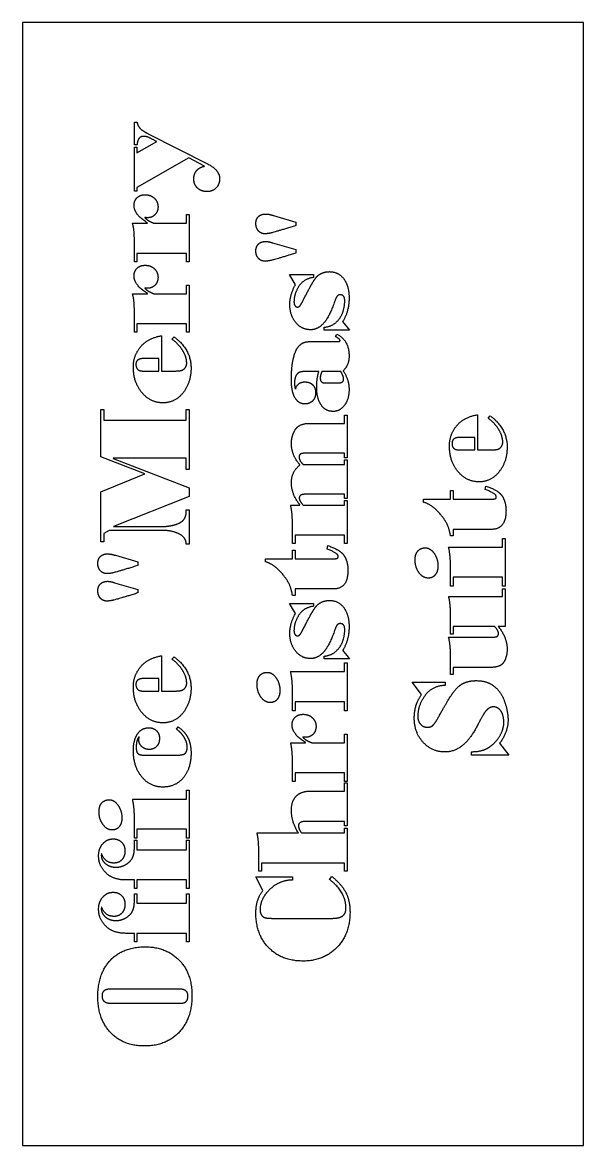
# Model space of a CAD drawing. Header units: millimetres. Extents: x 10 to 778, y 22 to 238.
# Drawn here: x 415 to 434, y 112 to 150 of the extents above; entities that cross this region are included whole.
import ezdxf

# ---------------------------------------------------------------- set-up
doc = ezdxf.new("R2010")
doc.units = ezdxf.units.MM
doc.layers.get('0').update_dxf_attribs({"linetype": 'CONTINUOUS'})

msp = doc.modelspace()

# ---------------------------------------------------------------- linework, layer by layer
for p, q in [((418.79, 145.862), (418.79, 146.632)), ((418.79, 146.632), (418.879, 146.632)), ((418.879, 145.592), (419.548, 145.972)), ((419.26, 146.234), (421.262, 145.22)), ((418.879, 145.862), (418.79, 145.862)), ((418.79, 144.294), (418.79, 145.784)), ((418.79, 145.784), (418.879, 145.784)), ((418.879, 145.784), (418.879, 145.592)), ((420.631, 145.417), (418.879, 144.415)), ((421.166, 145.142), (420.631, 145.417)), ((421.166, 145.133), (421.166, 145.142)), ((418.879, 144.415), (418.879, 144.294)), ((418.879, 144.294), (418.79, 144.294)), ((419.15, 143.406), (419.141, 143.397)), ((420.557, 143.205), (420.557, 143.502)), ((420.557, 143.502), (420.649, 143.502)), ((420.649, 143.502), (420.649, 141.903)), ((423.501, 143.47), (424.255, 143.246)), ((418.729, 143.205), (419.237, 143.205)), ((419.237, 143.205), (419.237, 143.214)), ((419.485, 143.205), (420.557, 143.205)), ((424.255, 143.246), (424.255, 143.125)), ((418.79, 141.903), (418.79, 142.65)), ((423.472, 142.544), (424.255, 142.315)), ((420.557, 142.187), (418.879, 142.187)), ((418.879, 142.187), (418.879, 141.903)), ((420.557, 141.903), (420.557, 142.187)), ((424.255, 142.315), (424.255, 142.197)), ((418.879, 141.903), (418.79, 141.903)), ((420.649, 141.903), (420.557, 141.903)), ((424.242, 141.123), (424.038, 141.468)), ((424.038, 141.468), (424.855, 141.468)), ((424.855, 141.468), (424.855, 141.371)), ((419.15, 141.019), (419.141, 141.01)), ((420.557, 140.818), (420.557, 141.115)), ((420.557, 141.115), (420.649, 141.115)), ((420.649, 141.115), (420.649, 139.516)), ((418.729, 140.818), (419.237, 140.818)), ((419.237, 140.818), (419.237, 140.827)), ((419.485, 140.818), (420.557, 140.818)), ((418.79, 139.516), (418.79, 140.263)), ((425.843, 139.881), (426.074, 139.588)), ((418.879, 139.516), (418.79, 139.516)), ((420.557, 139.8), (418.879, 139.8)), ((418.879, 139.8), (418.879, 139.516)), ((420.557, 139.516), (420.557, 139.8)), ((420.649, 139.516), (420.557, 139.516)), ((425.217, 139.588), (425.217, 139.685)), ((426.074, 139.588), (425.217, 139.588)), ((419.709, 139.397), (419.709, 138.205)), ((420.063, 139.287), (420.141, 139.359)), ((424.799, 139.204), (425.642, 139.204)), ((425.602, 139.374), (425.642, 139.454)), ((419.617, 138.628), (419.087, 138.628)), ((419.617, 138.205), (419.617, 138.628)), ((419.087, 138.205), (419.617, 138.205)), ((419.709, 138.205), (420.107, 138.205)), ((425.038, 138.19), (424.593, 138.19)), ((425.781, 138.19), (425.139, 138.19)), ((425.275, 137.801), (425.689, 137.801)), ((417.649, 135.305), (417.649, 136.903)), ((417.649, 136.903), (417.754, 136.903)), ((417.754, 136.903), (417.754, 136.538)), ((420.544, 136.538), (420.544, 136.903)), ((420.544, 136.903), (420.649, 136.903)), ((420.649, 136.903), (420.649, 134.878)), ((417.754, 136.538), (420.544, 136.538)), ((424.723, 136.436), (425.908, 136.436)), ((425.908, 136.436), (425.908, 136.716)), ((425.908, 136.716), (426, 136.716)), ((426, 136.716), (426, 135.273)), ((430.412, 136.726), (430.412, 135.534)), ((430.765, 136.616), (430.843, 136.688)), ((430.32, 135.956), (429.79, 135.956)), ((430.32, 135.534), (430.32, 135.956)), ((419.141, 134.728), (417.649, 135.305)), ((425.908, 135.427), (424.606, 135.427)), ((425.908, 135.273), (425.908, 135.427)), ((429.79, 135.534), (430.32, 135.534)), ((430.412, 135.534), (430.81, 135.534)), ((420.544, 135.254), (418.074, 135.254)), ((418.074, 135.254), (418.074, 135.245)), ((418.074, 135.245), (420.649, 134.252)), ((420.544, 134.878), (420.544, 135.254)), ((424.506, 135.047), (425.908, 135.047)), ((426, 135.273), (425.908, 135.273)), ((425.908, 135.047), (425.908, 135.204)), ((425.908, 135.204), (426, 135.204)), ((426, 135.204), (426, 133.888)), ((417.649, 134.117), (419.141, 134.728)), ((420.649, 134.878), (420.544, 134.878)), ((420.649, 134.252), (420.649, 133.959)), ((429.492, 133.867), (429.492, 134.164)), ((429.492, 134.164), (429.582, 134.164)), ((429.582, 134.164), (429.582, 133.867)), ((430.664, 134.196), (430.691, 134.314)), ((417.649, 132.424), (417.649, 134.117)), ((420.649, 133.959), (418.078, 132.941)), ((425.908, 134.036), (424.584, 134.036)), ((425.908, 133.888), (425.908, 134.036)), ((426, 133.888), (425.908, 133.888)), ((425.908, 133.673), (425.908, 133.83)), ((425.908, 133.83), (426, 133.83)), ((426, 133.83), (426, 132.371)), ((428.579, 133.766), (428.579, 133.867)), ((428.579, 133.867), (429.492, 133.867)), ((429.582, 133.867), (430.801, 133.867)), ((420.544, 133.453), (420.544, 133.504)), ((420.544, 133.504), (420.649, 133.504)), ((420.649, 133.504), (420.649, 132.35)), ((424.081, 133.673), (424.396, 133.673)), ((424.506, 133.673), (425.908, 133.673)), ((424.141, 132.371), (424.141, 133.078)), ((417.933, 132.813), (417.754, 132.708)), ((417.754, 132.708), (417.754, 132.424)), ((419.736, 132.813), (417.933, 132.813)), ((418.078, 132.941), (419.669, 132.941)), ((425.908, 132.655), (424.23, 132.655)), ((424.23, 132.655), (424.23, 132.371)), ((425.908, 132.371), (425.908, 132.655)), ((429.582, 132.625), (429.492, 132.625)), ((430.884, 132.849), (429.582, 132.849)), ((429.582, 132.849), (429.582, 132.625)), ((417.754, 132.424), (417.649, 132.424)), ((420.649, 132.35), (420.544, 132.35)), ((424.23, 132.371), (424.141, 132.371)), ((425.313, 132.179), (425.34, 132.298)), ((426, 132.371), (425.908, 132.371)), ((429.432, 132.245), (431.26, 132.245)), ((431.26, 132.245), (431.26, 132.543)), ((431.26, 132.543), (431.351, 132.543)), ((431.351, 132.543), (431.351, 130.925)), ((418.15, 131.97), (418.904, 131.746)), ((424.141, 131.85), (424.141, 132.148)), ((424.141, 132.148), (424.23, 132.148)), ((424.23, 132.148), (424.23, 131.85)), ((418.904, 131.746), (418.904, 131.625)), ((423.228, 131.749), (423.228, 131.85)), ((423.228, 131.85), (424.141, 131.85)), ((424.23, 131.85), (425.45, 131.85)), ((429.492, 130.925), (429.492, 131.681)), ((431.26, 131.229), (429.582, 131.229)), ((429.582, 131.229), (429.582, 130.925)), ((431.26, 130.925), (431.26, 131.229)), ((418.121, 131.044), (418.904, 130.815)), ((418.904, 130.815), (418.904, 130.697)), ((425.532, 130.832), (424.23, 130.832)), ((424.23, 130.832), (424.23, 130.609)), ((429.582, 130.925), (429.492, 130.925)), ((431.351, 130.925), (431.26, 130.925)), ((431.26, 130.581), (431.26, 130.833)), ((431.26, 130.833), (431.351, 130.833)), ((431.351, 130.833), (431.351, 129.56)), ((424.242, 129.998), (424.038, 130.342)), ((424.038, 130.342), (424.855, 130.342)), ((424.23, 130.609), (424.141, 130.609)), ((424.855, 130.342), (424.855, 130.246)), ((429.432, 130.581), (431.26, 130.581)), ((429.492, 129.303), (429.492, 130.082)), ((429.582, 129.303), (429.492, 129.303)), ((430.989, 129.56), (429.582, 129.56)), ((429.582, 129.56), (429.582, 129.303)), ((431.351, 129.56), (431.114, 129.56)), ((429.432, 129.198), (430.861, 129.198)), ((419.709, 128.569), (419.709, 127.377)), ((420.063, 128.46), (420.141, 128.531)), ((425.217, 128.463), (425.217, 128.559)), ((426.074, 128.463), (425.217, 128.463)), ((425.843, 128.756), (426.074, 128.463)), ((429.492, 127.943), (429.492, 128.692)), ((425.908, 128.034), (425.908, 128.331)), ((425.908, 128.331), (426, 128.331)), ((426, 128.331), (426, 126.714)), ((430.893, 128.18), (429.582, 128.18)), ((429.582, 128.18), (429.582, 127.943)), ((419.617, 127.8), (419.087, 127.8)), ((419.617, 127.377), (419.617, 127.8)), ((424.081, 128.034), (425.908, 128.034)), ((429.582, 127.943), (429.492, 127.943)), ((419.087, 127.377), (419.617, 127.377)), ((419.709, 127.377), (420.107, 127.377)), ((424.141, 126.714), (424.141, 127.47)), ((428.51, 127.263), (428.199, 127.674)), ((428.199, 127.674), (429.309, 127.674)), ((429.309, 127.674), (429.309, 127.565)), ((425.908, 127.018), (424.23, 127.018)), ((424.23, 127.018), (424.23, 126.714)), ((425.908, 126.714), (425.908, 127.018)), ((424.23, 126.714), (424.141, 126.714)), ((426, 126.714), (425.908, 126.714)), ((420.217, 126.086), (420.268, 126.167)), ((418.958, 125.829), (418.949, 125.838)), ((424.501, 125.826), (424.492, 125.817)), ((425.908, 125.624), (425.908, 125.922)), ((425.908, 125.922), (426, 125.922)), ((426, 125.922), (426, 124.322)), ((424.081, 125.624), (424.588, 125.624)), ((424.588, 125.624), (424.588, 125.633)), ((424.837, 125.624), (425.908, 125.624)), ((431.159, 125.614), (431.474, 125.211)), ((419.123, 125.209), (420.217, 125.209)), ((424.141, 124.322), (424.141, 125.069)), ((430.21, 125.211), (430.21, 125.326)), ((430.21, 125.326), (430.224, 125.326)), ((431.474, 125.211), (430.21, 125.211)), ((424.23, 124.322), (424.141, 124.322)), ((425.908, 124.606), (424.23, 124.606)), ((424.23, 124.606), (424.23, 124.322)), ((425.908, 124.322), (425.908, 124.606)), ((426, 124.322), (425.908, 124.322)), ((425.908, 123.993), (425.908, 124.273)), ((425.908, 124.273), (426, 124.273)), ((426, 124.273), (426, 122.814)), ((420.557, 123.721), (420.557, 124.019)), ((420.557, 124.019), (420.649, 124.019)), ((420.649, 124.019), (420.649, 122.402)), ((424.758, 123.993), (425.908, 123.993)), ((418.729, 123.721), (420.557, 123.721)), ((418.79, 122.402), (418.79, 123.158)), ((425.908, 122.966), (424.584, 122.966)), ((425.908, 122.814), (425.908, 122.966)), ((426, 122.814), (425.908, 122.814)), ((418.879, 122.402), (418.79, 122.402)), ((420.557, 122.706), (418.879, 122.706)), ((418.879, 122.706), (418.879, 122.402)), ((420.557, 122.402), (420.557, 122.706)), ((420.649, 122.402), (420.557, 122.402)), ((422.944, 122.577), (424.342, 122.577)), ((424.452, 122.577), (425.908, 122.577)), ((425.908, 122.577), (425.908, 122.734)), ((425.908, 122.734), (426, 122.734)), ((426, 122.734), (426, 121.28)), ((418.79, 122.073), (418.79, 122.328)), ((418.79, 122.328), (418.879, 122.328)), ((418.879, 122.328), (418.879, 122.003)), ((418.879, 122.003), (420.557, 122.003)), ((420.557, 122.003), (420.557, 122.328)), ((420.557, 122.328), (420.649, 122.328)), ((420.649, 122.328), (420.649, 120.697)), ((423, 121.28), (423, 122.031)), ((417.676, 121.867), (417.671, 121.815)), ((417.685, 121.867), (417.676, 121.867)), ((423.092, 121.28), (423, 121.28)), ((425.908, 121.559), (423.092, 121.559)), ((423.092, 121.559), (423.092, 121.28)), ((425.908, 121.28), (425.908, 121.559)), ((426, 121.28), (425.908, 121.28)), ((418.79, 120.985), (418.499, 120.985)), ((418.79, 120.697), (418.79, 120.985)), ((420.557, 120.985), (418.879, 120.985)), ((418.879, 120.985), (418.879, 120.697)), ((420.557, 120.697), (420.557, 120.985)), ((423.145, 120.629), (422.908, 121.087)), ((422.908, 121.087), (424.15, 121.087)), ((424.15, 121.087), (424.15, 120.982)), ((425.4, 121), (425.472, 121.105)), ((418.879, 120.697), (418.79, 120.697)), ((418.79, 120.267), (418.79, 120.522)), ((418.79, 120.522), (418.879, 120.522)), ((418.879, 120.522), (418.879, 120.198)), ((420.649, 120.697), (420.557, 120.697)), ((420.557, 120.198), (420.557, 120.522)), ((420.557, 120.522), (420.649, 120.522)), ((420.649, 120.522), (420.649, 118.892)), ((418.879, 120.198), (420.557, 120.198)), ((417.676, 120.062), (417.671, 120.01)), ((417.685, 120.062), (417.676, 120.062)), ((423.494, 119.687), (425.472, 119.687)), ((418.79, 119.18), (418.499, 119.18)), ((418.79, 118.892), (418.79, 119.18)), ((420.557, 119.18), (418.879, 119.18)), ((418.879, 119.18), (418.879, 118.892)), ((420.557, 118.892), (420.557, 119.18)), ((418.879, 118.892), (418.79, 118.892)), ((420.649, 118.892), (420.557, 118.892)), ((420.304, 117.294), (417.987, 117.294)), ((418, 116.813), (420.32, 116.813))]:
    msp.add_line(p, q)
msp.add_lwpolyline([(434, 112), (434, 150), (415, 150), (415, 112)], close=True)
for points in [[(418.879, 146.632), (418.902, 146.502), (418.982, 146.417)], [(418.982, 146.417), (419.063, 146.332), (419.26, 146.234)], [(418.947, 146.078), (418.895, 146.01), (418.879, 145.862)], [(419.119, 146.147), (419, 146.147), (418.947, 146.078)], [(419.224, 146.128), (419.161, 146.147), (419.119, 146.147)], [(419.548, 145.972), (419.286, 146.109), (419.224, 146.128)], [(421.262, 145.22), (421.676, 145.01), (421.676, 144.713)], [(420.801, 144.704), (420.801, 144.869), (420.898, 144.987)], [(420.898, 144.987), (420.996, 145.104), (421.166, 145.133)], [(420.928, 144.398), (420.801, 144.52), (420.801, 144.704)], [(421.676, 144.713), (421.676, 144.522), (421.555, 144.399)], [(418.779, 143.804), (418.779, 143.972), (418.881, 144.072)], [(418.881, 144.072), (418.984, 144.171), (419.159, 144.171)], [(419.159, 144.171), (419.342, 144.171), (419.466, 144.054)], [(419.466, 144.054), (419.591, 143.936), (419.591, 143.764)], [(421.248, 144.276), (421.056, 144.276), (420.928, 144.398)], [(421.555, 144.399), (421.434, 144.276), (421.248, 144.276)], [(419.237, 143.214), (418.779, 143.502), (418.779, 143.804)], [(419.591, 143.764), (419.591, 143.603), (419.489, 143.498)], [(419.141, 143.397), (419.217, 143.317), (419.329, 143.261)], [(419.233, 143.393), (419.179, 143.393), (419.15, 143.406)], [(419.489, 143.498), (419.387, 143.393), (419.233, 143.393)], [(419.329, 143.261), (419.441, 143.205), (419.485, 143.205)], [(422.904, 143.199), (422.904, 143.347), (422.993, 143.433)], [(422.993, 143.433), (423.083, 143.519), (423.237, 143.519)], [(423.237, 143.519), (423.333, 143.519), (423.501, 143.47)], [(418.79, 142.65), (418.79, 142.985), (418.729, 143.205)], [(422.991, 142.949), (422.904, 143.047), (422.904, 143.199)], [(423.215, 142.85), (423.078, 142.85), (422.991, 142.949)], [(424.255, 143.125), (423.474, 142.886), (423.377, 142.868)], [(422.904, 142.268), (422.904, 142.416), (422.993, 142.503)], [(422.993, 142.503), (423.083, 142.591), (423.237, 142.591)], [(423.377, 142.868), (423.28, 142.85), (423.215, 142.85)], [(423.237, 142.591), (423.315, 142.591), (423.472, 142.544)], [(422.991, 142.019), (422.904, 142.116), (422.904, 142.268)], [(424.255, 142.197), (423.499, 141.962), (423.385, 141.942)], [(418.881, 141.685), (418.984, 141.784), (419.159, 141.784)], [(419.159, 141.784), (419.342, 141.784), (419.466, 141.667)], [(423.215, 141.922), (423.078, 141.922), (422.991, 142.019)], [(423.385, 141.942), (423.271, 141.922), (423.215, 141.922)], [(418.779, 141.417), (418.779, 141.585), (418.881, 141.685)], [(419.237, 140.827), (418.779, 141.115), (418.779, 141.417)], [(419.466, 141.667), (419.591, 141.549), (419.591, 141.377)], [(419.591, 141.377), (419.591, 141.216), (419.489, 141.111)], [(424.855, 141.371), (424.51, 141.322), (424.352, 141.063)], [(424.798, 141.15), (424.888, 141.306), (424.963, 141.392)], [(424.963, 141.392), (425.038, 141.477), (425.152, 141.522)], [(425.152, 141.522), (425.266, 141.568), (425.396, 141.568)], [(425.396, 141.568), (425.698, 141.568), (425.879, 141.329)], [(419.141, 141.01), (419.217, 140.93), (419.329, 140.874)], [(419.233, 141.006), (419.179, 141.006), (419.15, 141.019)], [(419.489, 141.111), (419.387, 141.006), (419.233, 141.006)], [(424.054, 140.468), (424.054, 140.781), (424.242, 141.123)], [(424.352, 141.063), (424.195, 140.803), (424.195, 140.541)], [(424.492, 140.57), (424.707, 140.993), (424.798, 141.15)], [(425.879, 141.329), (426.06, 141.089), (426.06, 140.685)], [(418.79, 140.263), (418.79, 140.598), (418.729, 140.818)], [(419.329, 140.874), (419.441, 140.818), (419.485, 140.818)], [(425.661, 140.744), (425.622, 140.702), (425.588, 140.597)], [(425.763, 140.785), (425.7, 140.785), (425.661, 140.744)], [(425.913, 140.584), (425.913, 140.785), (425.763, 140.785)], [(426.06, 140.685), (426.06, 140.219), (425.843, 139.881)], [(424.254, 139.847), (424.054, 140.092), (424.054, 140.468)], [(424.195, 140.541), (424.195, 140.465), (424.227, 140.418)], [(424.227, 140.418), (424.26, 140.371), (424.309, 140.371)], [(424.309, 140.371), (424.365, 140.371), (424.404, 140.421)], [(424.404, 140.421), (424.443, 140.47), (424.492, 140.57)], [(425.588, 140.597), (425.398, 140.045), (425.198, 139.823)], [(425.724, 139.965), (425.913, 140.217), (425.913, 140.584)], [(424.763, 139.602), (424.454, 139.602), (424.254, 139.847)], [(425.217, 139.685), (425.535, 139.714), (425.724, 139.965)], [(425.198, 139.823), (424.998, 139.602), (424.763, 139.602)], [(419.012, 139.038), (419.268, 139.332), (419.709, 139.397)], [(420.427, 138.897), (420.293, 139.117), (420.063, 139.287)], [(420.141, 139.359), (420.709, 138.927), (420.709, 138.314)], [(424.312, 138.984), (424.4, 139.11), (424.498, 139.157)], [(424.498, 139.157), (424.595, 139.204), (424.799, 139.204)], [(425.756, 139.239), (425.756, 139.282), (425.602, 139.374)], [(425.642, 139.454), (426.06, 139.251), (426.06, 138.709)], [(425.642, 139.204), (425.711, 139.204), (425.734, 139.209)], [(425.734, 139.209), (425.756, 139.215), (425.756, 139.239)], [(418.756, 138.339), (418.756, 138.744), (419.012, 139.038)], [(420.562, 138.475), (420.562, 138.677), (420.427, 138.897)], [(424.166, 138.593), (424.224, 138.859), (424.312, 138.984)], [(426.06, 138.709), (426.06, 138.414), (425.864, 138.213)], [(419.046, 137.474), (418.756, 137.82), (418.756, 138.339)], [(419.087, 138.628), (418.843, 138.628), (418.843, 138.426)], [(418.843, 138.426), (418.843, 138.205), (419.087, 138.205)], [(420.51, 138.314), (420.562, 138.379), (420.562, 138.475)], [(424.107, 137.911), (424.107, 138.327), (424.166, 138.593)], [(420.107, 138.205), (420.298, 138.205), (420.378, 138.227)], [(420.378, 138.227), (420.459, 138.249), (420.51, 138.314)], [(420.709, 138.314), (420.709, 137.806), (420.437, 137.468)], [(424.246, 138.009), (424.213, 137.917), (424.213, 137.805)], [(424.346, 138.145), (424.28, 138.101), (424.246, 138.009)], [(424.593, 138.19), (424.412, 138.19), (424.346, 138.145)], [(424.964, 137.669), (424.964, 137.966), (425.038, 138.19)], [(425.139, 138.19), (425.083, 138.047), (425.083, 137.966)], [(425.083, 137.966), (425.083, 137.877), (425.128, 137.839)], [(425.877, 137.937), (425.877, 138.018), (425.781, 138.19)], [(425.864, 138.213), (426.06, 137.899), (426.06, 137.586)], [(424.227, 137.305), (424.107, 137.519), (424.107, 137.911)], [(424.213, 137.805), (424.213, 137.664), (424.246, 137.595)], [(424.246, 137.595), (424.318, 137.837), (424.566, 137.837)], [(424.566, 137.837), (424.732, 137.837), (424.83, 137.738)], [(424.83, 137.738), (424.928, 137.64), (424.928, 137.477)], [(425.113, 137.06), (424.964, 137.282), (424.964, 137.669)], [(425.128, 137.839), (425.172, 137.801), (425.275, 137.801)], [(425.689, 137.801), (425.877, 137.801), (425.877, 137.937)], [(426.06, 137.586), (426.06, 137.262), (425.907, 137.05)], [(419.765, 137.129), (419.336, 137.129), (419.046, 137.474)], [(420.437, 137.468), (420.166, 137.129), (419.765, 137.129)], [(424.566, 137.092), (424.347, 137.092), (424.227, 137.305)], [(424.828, 137.198), (424.727, 137.092), (424.566, 137.092)], [(424.928, 137.477), (424.928, 137.304), (424.828, 137.198)], [(425.523, 136.839), (425.262, 136.839), (425.113, 137.06)], [(425.907, 137.05), (425.754, 136.839), (425.523, 136.839)], [(424.24, 136.224), (424.374, 136.436), (424.723, 136.436)], [(429.715, 136.367), (429.971, 136.661), (430.412, 136.726)], [(431.13, 136.226), (430.996, 136.446), (430.765, 136.616)], [(430.843, 136.688), (431.412, 136.256), (431.412, 135.643)], [(424.107, 135.745), (424.107, 136.011), (424.24, 136.224)], [(429.459, 135.668), (429.459, 136.073), (429.715, 136.367)], [(431.264, 135.804), (431.264, 136.006), (431.13, 136.226)], [(424.396, 135.025), (424.107, 135.378), (424.107, 135.745)], [(429.748, 134.803), (429.459, 135.149), (429.459, 135.668)], [(429.79, 135.956), (429.546, 135.956), (429.546, 135.755)], [(429.546, 135.755), (429.546, 135.534), (429.79, 135.534)], [(431.213, 135.643), (431.264, 135.708), (431.264, 135.804)], [(424.414, 135.396), (424.369, 135.365), (424.369, 135.3)], [(424.369, 135.3), (424.369, 135.163), (424.506, 135.047)], [(424.606, 135.427), (424.459, 135.427), (424.414, 135.396)], [(430.81, 135.534), (431, 135.534), (431.081, 135.556)], [(431.081, 135.556), (431.161, 135.578), (431.213, 135.643)], [(431.412, 135.643), (431.412, 135.135), (431.14, 134.796)], [(424.107, 134.421), (424.107, 134.803), (424.396, 135.025)], [(430.468, 134.457), (430.038, 134.457), (429.748, 134.803)], [(431.14, 134.796), (430.868, 134.457), (430.468, 134.457)], [(424.396, 133.673), (424.107, 134.045), (424.107, 134.421)], [(431.045, 133.945), (431.045, 134.068), (430.664, 134.196)], [(430.691, 134.314), (431.121, 134.173), (431.247, 133.971)], [(424.584, 134.036), (424.374, 134.036), (424.374, 133.915)], [(424.374, 133.915), (424.374, 133.805), (424.506, 133.673)], [(429.154, 133.356), (428.855, 133.699), (428.579, 133.766)], [(430.801, 133.867), (430.96, 133.867), (431.002, 133.884)], [(431.002, 133.884), (431.045, 133.9), (431.045, 133.945)], [(431.247, 133.971), (431.374, 133.768), (431.374, 133.482)], [(420.428, 133.142), (420.544, 133.245), (420.544, 133.453)], [(424.141, 133.078), (424.141, 133.418), (424.081, 133.673)], [(431.374, 133.482), (431.374, 132.849), (430.884, 132.849)], [(420.102, 132.99), (420.313, 133.039), (420.428, 133.142)], [(429.492, 132.625), (429.454, 133.012), (429.154, 133.356)], [(419.669, 132.941), (419.89, 132.941), (420.102, 132.99)], [(420.298, 132.698), (420.051, 132.813), (419.736, 132.813)], [(420.544, 132.35), (420.544, 132.583), (420.298, 132.698)], [(425.34, 132.298), (425.77, 132.157), (425.896, 131.954)], [(429.492, 131.681), (429.492, 131.968), (429.432, 132.245)], [(417.553, 131.699), (417.553, 131.847), (417.642, 131.933)], [(417.642, 131.933), (417.732, 132.019), (417.886, 132.019)], [(417.886, 132.019), (417.982, 132.019), (418.15, 131.97)], [(425.694, 131.928), (425.694, 132.051), (425.313, 132.179)], [(425.45, 131.85), (425.609, 131.85), (425.651, 131.867)], [(425.651, 131.867), (425.694, 131.884), (425.694, 131.928)], [(425.896, 131.954), (426.022, 131.752), (426.022, 131.465)], [(428.295, 131.82), (428.295, 132.008), (428.388, 132.115)], [(428.388, 132.115), (428.481, 132.223), (428.644, 132.223)], [(428.644, 132.223), (428.81, 132.223), (428.94, 132.038)], [(428.94, 132.038), (429.069, 131.853), (429.069, 131.607)], [(417.64, 131.449), (417.553, 131.547), (417.553, 131.699)], [(418.904, 131.625), (418.123, 131.386), (418.026, 131.368)], [(423.803, 131.339), (423.503, 131.682), (423.228, 131.749)], [(428.428, 131.383), (428.295, 131.565), (428.295, 131.82)], [(429.069, 131.607), (429.069, 131.424), (428.98, 131.312)], [(417.864, 131.35), (417.727, 131.35), (417.64, 131.449)], [(418.026, 131.368), (417.928, 131.35), (417.864, 131.35)], [(424.141, 130.609), (424.103, 130.996), (423.803, 131.339)], [(426.022, 131.465), (426.022, 130.832), (425.532, 130.832)], [(428.745, 131.2), (428.562, 131.2), (428.428, 131.383)], [(428.98, 131.312), (428.89, 131.2), (428.745, 131.2)], [(417.553, 130.768), (417.553, 130.916), (417.642, 131.003)], [(417.64, 130.519), (417.553, 130.616), (417.553, 130.768)], [(417.642, 131.003), (417.732, 131.091), (417.886, 131.091)], [(417.886, 131.091), (417.964, 131.091), (418.121, 131.044)], [(417.864, 130.422), (417.727, 130.422), (417.64, 130.519)], [(418.034, 130.442), (417.919, 130.422), (417.864, 130.422)], [(418.904, 130.697), (418.148, 130.462), (418.034, 130.442)], [(424.963, 130.266), (425.038, 130.351), (425.152, 130.397)], [(425.152, 130.397), (425.266, 130.443), (425.396, 130.443)], [(425.396, 130.443), (425.698, 130.443), (425.879, 130.204)], [(429.492, 130.082), (429.492, 130.332), (429.432, 130.581)], [(424.054, 129.342), (424.054, 129.655), (424.242, 129.998)], [(424.855, 130.246), (424.51, 130.197), (424.352, 129.937)], [(424.492, 129.445), (424.707, 129.868), (424.798, 130.025)], [(424.798, 130.025), (424.888, 130.181), (424.963, 130.266)], [(425.879, 130.204), (426.06, 129.964), (426.06, 129.559)], [(424.352, 129.937), (424.195, 129.678), (424.195, 129.416)], [(425.661, 129.619), (425.622, 129.577), (425.588, 129.472)], [(425.763, 129.66), (425.7, 129.66), (425.661, 129.619)], [(425.913, 129.459), (425.913, 129.66), (425.763, 129.66)], [(424.254, 128.721), (424.054, 128.966), (424.054, 129.342)], [(424.195, 129.416), (424.195, 129.34), (424.227, 129.293)], [(424.227, 129.293), (424.26, 129.246), (424.309, 129.246)], [(424.309, 129.246), (424.365, 129.246), (424.404, 129.295)], [(424.404, 129.295), (424.443, 129.345), (424.492, 129.445)], [(425.588, 129.472), (425.398, 128.919), (425.198, 128.698)], [(425.724, 128.84), (425.913, 129.092), (425.913, 129.459)], [(426.06, 129.559), (426.06, 129.094), (425.843, 128.756)], [(430.861, 129.198), (431.016, 129.198), (431.067, 129.225)], [(431.119, 129.317), (431.119, 129.437), (430.989, 129.56)], [(431.067, 129.225), (431.119, 129.252), (431.119, 129.317)], [(431.114, 129.56), (431.412, 129.187), (431.412, 128.791)], [(425.217, 128.559), (425.535, 128.588), (425.724, 128.84)], [(429.492, 128.692), (429.492, 128.918), (429.432, 129.198)], [(419.012, 128.21), (419.268, 128.504), (419.709, 128.569)], [(420.427, 128.069), (420.293, 128.29), (420.063, 128.46)], [(420.141, 128.531), (420.709, 128.1), (420.709, 127.487)], [(424.763, 128.477), (424.454, 128.477), (424.254, 128.721)], [(425.198, 128.698), (424.998, 128.477), (424.763, 128.477)], [(431.412, 128.791), (431.412, 128.545), (431.301, 128.362)], [(418.756, 127.511), (418.756, 127.916), (419.012, 128.21)], [(420.562, 127.648), (420.562, 127.849), (420.427, 128.069)], [(431.301, 128.362), (431.19, 128.18), (430.893, 128.18)], [(419.087, 127.8), (418.843, 127.8), (418.843, 127.598)], [(422.944, 127.609), (422.944, 127.796), (423.037, 127.904)], [(423.037, 127.904), (423.13, 128.011), (423.293, 128.011)], [(423.293, 128.011), (423.459, 128.011), (423.588, 127.827)], [(423.588, 127.827), (423.718, 127.642), (423.718, 127.396)], [(424.141, 127.47), (424.141, 127.756), (424.081, 128.034)], [(429.946, 127.648), (430.128, 127.73), (430.367, 127.73)], [(430.367, 127.73), (430.734, 127.73), (430.978, 127.536)], [(419.046, 126.647), (418.756, 126.992), (418.756, 127.511)], [(418.843, 127.598), (418.843, 127.377), (419.087, 127.377)], [(420.107, 127.377), (420.298, 127.377), (420.378, 127.399)], [(420.378, 127.399), (420.459, 127.422), (420.51, 127.487)], [(420.709, 127.487), (420.709, 126.979), (420.437, 126.64)], [(420.51, 127.487), (420.562, 127.551), (420.562, 127.648)], [(423.077, 127.171), (422.944, 127.353), (422.944, 127.609)], [(423.718, 127.396), (423.718, 127.213), (423.629, 127.101)], [(429.309, 127.565), (428.866, 127.558), (428.626, 127.22)], [(429.074, 126.473), (429.443, 127.138), (429.604, 127.351)], [(429.604, 127.351), (429.765, 127.565), (429.946, 127.648)], [(430.978, 127.536), (431.221, 127.341), (431.332, 127.007)], [(423.394, 126.989), (423.21, 126.989), (423.077, 127.171)], [(423.629, 127.101), (423.539, 126.989), (423.394, 126.989)], [(428.309, 126.818), (428.349, 127.006), (428.51, 127.263)], [(428.626, 127.22), (428.387, 126.883), (428.387, 126.529)], [(431.332, 127.007), (431.443, 126.672), (431.443, 126.402)], [(419.765, 126.301), (419.336, 126.301), (419.046, 126.647)], [(420.437, 126.64), (420.166, 126.301), (419.765, 126.301)], [(424.233, 126.491), (424.336, 126.591), (424.51, 126.591)], [(424.51, 126.591), (424.694, 126.591), (424.818, 126.473)], [(428.268, 126.466), (428.268, 126.63), (428.309, 126.818)], [(430.632, 126.623), (430.566, 126.522), (430.376, 126.158)], [(430.777, 126.783), (430.698, 126.724), (430.632, 126.623)], [(430.949, 126.842), (430.857, 126.842), (430.777, 126.783)], [(431.202, 126.698), (431.105, 126.842), (430.949, 126.842)], [(431.3, 126.319), (431.3, 126.554), (431.202, 126.698)], [(420.268, 126.167), (420.501, 126.003), (420.605, 125.794)], [(424.13, 126.224), (424.13, 126.392), (424.233, 126.491)], [(424.588, 125.633), (424.13, 125.922), (424.13, 126.224)], [(424.818, 126.473), (424.942, 126.356), (424.942, 126.183)], [(424.942, 126.183), (424.942, 126.022), (424.84, 125.917)], [(428.567, 125.645), (428.268, 125.974), (428.268, 126.466)], [(428.387, 126.529), (428.387, 126.361), (428.479, 126.257)], [(428.479, 126.257), (428.57, 126.153), (428.716, 126.153)], [(428.716, 126.153), (428.828, 126.153), (428.899, 126.219)], [(428.899, 126.219), (428.971, 126.285), (429.074, 126.473)], [(431.131, 125.81), (431.3, 126.059), (431.3, 126.319)], [(431.443, 126.402), (431.443, 125.981), (431.159, 125.614)], [(418.756, 125.361), (418.756, 125.726), (418.897, 125.931)], [(418.949, 125.838), (418.852, 125.721), (418.852, 125.457)], [(418.897, 125.931), (419.038, 126.135), (419.284, 126.135)], [(418.944, 125.715), (418.944, 125.78), (418.958, 125.829)], [(419.284, 126.135), (419.441, 126.135), (419.54, 126.035)], [(419.54, 126.035), (419.64, 125.934), (419.64, 125.773)], [(420.484, 125.799), (420.389, 125.961), (420.217, 126.086)], [(420.579, 125.48), (420.579, 125.636), (420.484, 125.799)], [(420.605, 125.794), (420.709, 125.585), (420.709, 125.283)], [(424.492, 125.817), (424.568, 125.736), (424.68, 125.68)], [(424.584, 125.812), (424.53, 125.812), (424.501, 125.826)], [(424.84, 125.917), (424.738, 125.812), (424.584, 125.812)], [(430.376, 126.158), (429.933, 125.317), (429.313, 125.317)], [(430.748, 125.443), (430.962, 125.56), (431.131, 125.81)], [(418.852, 125.457), (418.852, 125.314), (418.911, 125.262)], [(419.047, 125.493), (418.944, 125.585), (418.944, 125.715)], [(419.298, 125.402), (419.15, 125.402), (419.047, 125.493)], [(419.544, 125.507), (419.447, 125.402), (419.298, 125.402)], [(419.64, 125.773), (419.64, 125.612), (419.544, 125.507)], [(420.503, 125.263), (420.579, 125.317), (420.579, 125.48)], [(424.141, 125.069), (424.141, 125.405), (424.081, 125.624)], [(424.68, 125.68), (424.792, 125.624), (424.837, 125.624)], [(429.313, 125.317), (428.866, 125.317), (428.567, 125.645)], [(430.224, 125.326), (430.535, 125.326), (430.748, 125.443)], [(419.039, 124.477), (418.756, 124.824), (418.756, 125.361)], [(418.911, 125.262), (418.969, 125.209), (419.123, 125.209)], [(420.217, 125.209), (420.427, 125.209), (420.503, 125.263)], [(420.709, 125.283), (420.709, 124.757), (420.447, 124.443)], [(419.756, 124.129), (419.322, 124.129), (419.039, 124.477)], [(420.447, 124.443), (420.186, 124.129), (419.756, 124.129)], [(424.273, 123.824), (424.438, 123.993), (424.758, 123.993)], [(417.593, 123.296), (417.593, 123.484), (417.686, 123.592)], [(417.686, 123.592), (417.779, 123.699), (417.942, 123.699)], [(417.942, 123.699), (418.107, 123.699), (418.237, 123.515)], [(418.237, 123.515), (418.367, 123.33), (418.367, 123.084)], [(418.79, 123.158), (418.79, 123.444), (418.729, 123.721)], [(424.107, 123.342), (424.107, 123.655), (424.273, 123.824)], [(417.726, 122.859), (417.593, 123.041), (417.593, 123.296)], [(424.342, 122.577), (424.107, 122.96), (424.107, 123.342)], [(418.043, 122.677), (417.859, 122.677), (417.726, 122.859)], [(418.277, 122.789), (418.188, 122.677), (418.043, 122.677)], [(418.367, 123.084), (418.367, 122.9), (418.277, 122.789)], [(424.584, 122.966), (424.347, 122.966), (424.347, 122.819)], [(424.347, 122.819), (424.347, 122.711), (424.452, 122.577)], [(417.721, 122.211), (417.864, 122.375), (418.078, 122.375)], [(418.078, 122.375), (418.251, 122.375), (418.361, 122.26)], [(423, 122.031), (423, 122.342), (422.944, 122.577)], [(417.579, 121.802), (417.579, 122.048), (417.721, 122.211)], [(418.361, 122.26), (418.472, 122.144), (418.472, 121.968)], [(418.735, 121.752), (418.79, 121.878), (418.79, 122.073)], [(417.827, 121.225), (417.579, 121.464), (417.579, 121.802)], [(417.671, 121.815), (417.671, 121.657), (417.814, 121.537)], [(418.101, 121.558), (417.792, 121.558), (417.685, 121.867)], [(418.369, 121.672), (418.266, 121.558), (418.101, 121.558)], [(418.472, 121.968), (418.472, 121.786), (418.369, 121.672)], [(418.521, 121.521), (418.68, 121.625), (418.735, 121.752)], [(417.814, 121.537), (417.958, 121.417), (418.161, 121.417)], [(418.499, 120.985), (418.074, 120.985), (417.827, 121.225)], [(418.161, 121.417), (418.362, 121.417), (418.521, 121.521)], [(424.15, 120.982), (423.823, 120.982), (423.568, 120.817)], [(425.955, 120.038), (425.955, 120.575), (425.4, 121)], [(425.472, 121.105), (425.803, 120.846), (425.947, 120.568)], [(417.721, 120.406), (417.864, 120.569), (418.078, 120.569)], [(418.078, 120.569), (418.251, 120.569), (418.361, 120.454)], [(422.904, 119.868), (422.904, 120.336), (423.145, 120.629)], [(423.568, 120.817), (423.313, 120.651), (423.179, 120.426)], [(425.947, 120.568), (426.092, 120.291), (426.092, 119.879)], [(417.579, 119.997), (417.579, 120.243), (417.721, 120.406)], [(418.361, 120.454), (418.472, 120.339), (418.472, 120.162)], [(418.472, 120.162), (418.472, 119.981), (418.369, 119.867)], [(418.735, 119.946), (418.79, 120.073), (418.79, 120.267)], [(423.179, 120.426), (423.045, 120.201), (423.045, 119.975)], [(417.827, 119.419), (417.579, 119.659), (417.579, 119.997)], [(417.671, 120.01), (417.671, 119.851), (417.814, 119.732)], [(418.101, 119.753), (417.792, 119.753), (417.685, 120.062)], [(417.814, 119.732), (417.958, 119.612), (418.161, 119.612)], [(418.369, 119.867), (418.266, 119.753), (418.101, 119.753)], [(418.161, 119.612), (418.362, 119.612), (418.521, 119.716)], [(418.521, 119.716), (418.68, 119.82), (418.735, 119.946)], [(423.339, 118.692), (422.904, 119.143), (422.904, 119.868)], [(423.045, 119.975), (423.045, 119.866), (423.097, 119.794)], [(423.097, 119.794), (423.15, 119.723), (423.235, 119.705)], [(423.235, 119.705), (423.32, 119.687), (423.494, 119.687)], [(425.472, 119.687), (425.729, 119.687), (425.842, 119.767)], [(426.092, 119.879), (426.092, 119.161), (425.647, 118.701)], [(425.842, 119.767), (425.955, 119.848), (425.955, 120.038)], [(418.499, 119.18), (418.074, 119.18), (417.827, 119.419)], [(417.982, 118.273), (418.412, 118.724), (419.154, 118.724)], [(419.154, 118.724), (419.857, 118.724), (420.299, 118.281)], [(424.497, 118.242), (423.774, 118.242), (423.339, 118.692)], [(425.647, 118.701), (425.201, 118.242), (424.497, 118.242)], [(417.553, 117.041), (417.553, 117.822), (417.982, 118.273)], [(420.299, 118.281), (420.74, 117.838), (420.74, 117.068)], [(417.982, 115.823), (417.553, 116.279), (417.553, 117.041)], [(417.987, 117.294), (417.694, 117.294), (417.694, 117.064)], [(417.694, 117.064), (417.694, 116.813), (418, 116.813)], [(420.604, 117.064), (420.604, 117.294), (420.304, 117.294)], [(420.74, 117.068), (420.74, 116.299), (420.305, 115.833)], [(420.538, 116.87), (420.604, 116.927), (420.604, 117.064)], [(420.32, 116.813), (420.472, 116.813), (420.538, 116.87)], [(419.132, 115.368), (418.412, 115.368), (417.982, 115.823)], [(420.305, 115.833), (419.87, 115.368), (419.132, 115.368)]]:
    msp.add_open_spline(points, degree=2)

doc.saveas('drawing.dxf')
